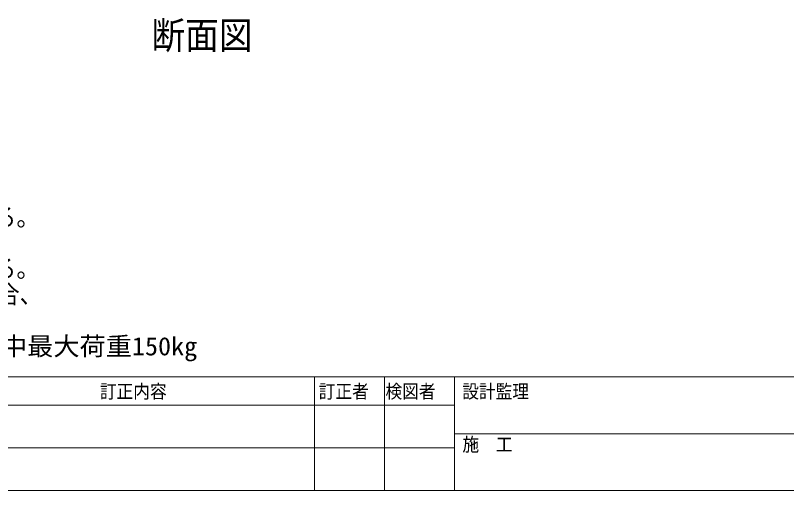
# Model space of a CAD drawing. Units: millimetres, scale not verified. Extents: x -4750 to 4750, y -3000 to 3000.
# Drawn here: x -2151 to -1710.3, y 67.5 to 339.1 of the extents above; entities that cross this region are included whole.
import ezdxf
from ezdxf.enums import TextEntityAlignment as Align

# ---------------------------------------------------------------- set-up
doc = ezdxf.new("R2010")
doc.units = ezdxf.units.MM
doc.header["$LTSCALE"] = 5
doc.layers.add('0-5_図枠', color=7, linetype='Continuous', lineweight=9)
doc.layers.add('0-6_文字', color=7, linetype='Continuous', lineweight=9)
doc.styles.add('ＭＳ ゴシック', font='')
doc.styles.get('ＭＳ ゴシック').set_extended_font_data('MS Gothic')

msp = doc.modelspace()

# ---------------------------------------------------------------- linework, layer by layer
at = {"layer": '0-5_図枠'}
for p, q in [((-1980.001, 132.499), (-1980.001, 67.499)), ((-1940.001, 132.499), (-1940.001, 67.499)), ((-1900.001, 132.499), (-1900.001, 67.499)), ((-2500.001, 116.249), (-1900.001, 116.249)), ((-1900.001, 99.999), (-1550.001, 99.999)), ((-2500.001, 91.874), (-1900.001, 91.874))]:
    msp.add_line(p, q, dxfattribs=at)
for points in [[(-2500, 1432.499), (-500, 1432.499), (-500, 132.499), (-2500, 132.499)], [(-2500.001, 132.499), (-500.001, 132.499), (-500.001, 67.499), (-2500.001, 67.499)]]:
    msp.add_lwpolyline(points, close=True, dxfattribs=at)

# ---------------------------------------------------------------- texts
at = {"layer": '0-5_図枠', "style": 'ＭＳ ゴシック', "width": 0.9}
for s, p in [('日付\u3000\u3000\u3000\u3000\u3000\u3000訂正内容', (-2179.017, 117.96)), ('訂正者\u3000検図者', (-1977.653, 117.96)), ('設計監理', (-1895.62, 117.96)), ('施\u3000工', (-1895.496, 87.653))]:
    msp.add_text(s, height=7.771, dxfattribs=at).set_placement(p, align=Align.BOTTOM_LEFT)
at = {"layer": '0-6_文字', "style": 'ＭＳ ゴシック'}
for s, height, width, p in [('断面図', 15.69, 0.9, (-2073.211, 315.135)), ('・床板の目地は幅方向・長さ方向共に5mmを標準とする。', 10.41, 0.95, (-2480.844, 215.527)), ('・壁など建物に接する箇所には5mm以上の隙間を空ける。', 10.41, 0.95, (-2480.844, 186.187)), ('・荷重がかからない扉・サッシとの干渉の恐れがない場合、', 10.41, 0.9, (-2480.844, 171.336)), ('・設計条件:長期分散最大荷重350kg/m2、短期集中最大荷重150kg', 10.45, 1.05, (-2480.844, 141.628))]:
    msp.add_text(s, height=height, dxfattribs=dict(at, width=width)).set_placement(p, align=Align.BOTTOM_LEFT)

doc.saveas('drawing.dxf')
